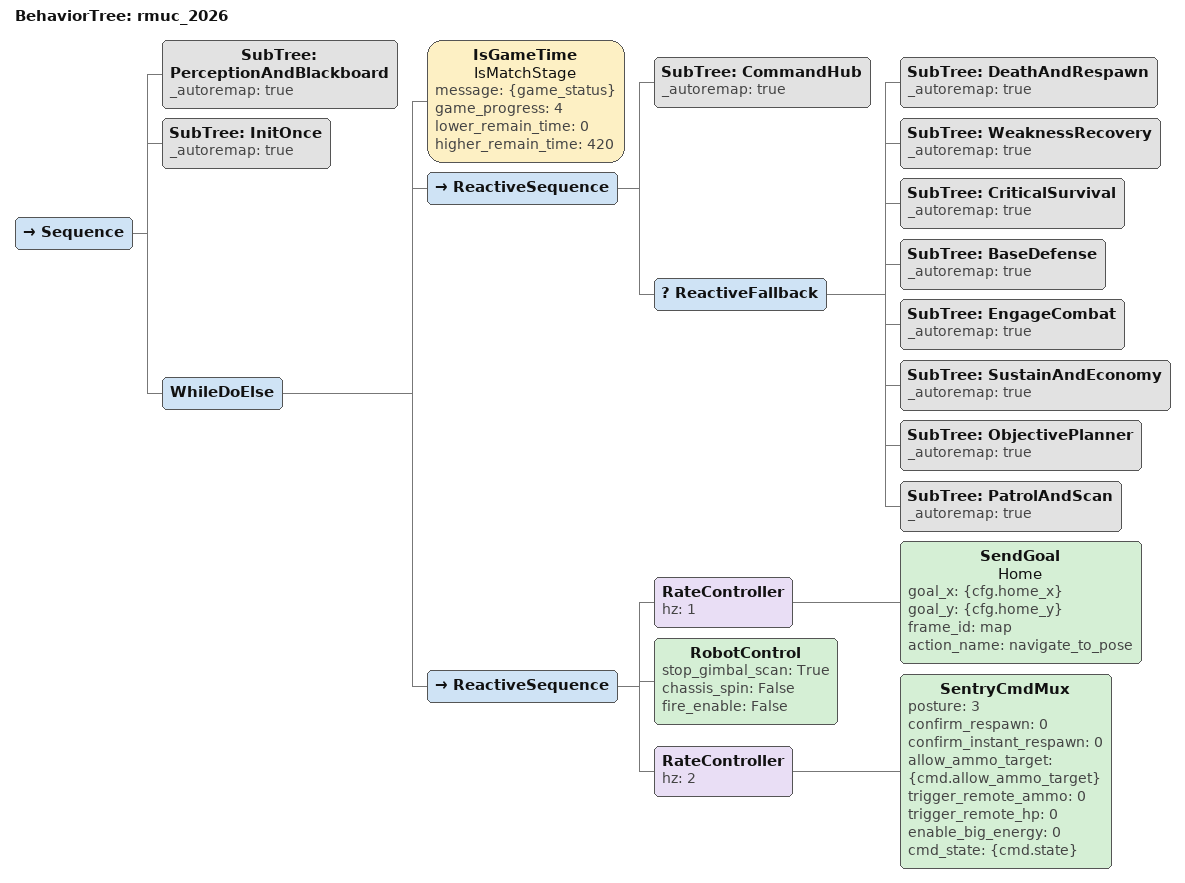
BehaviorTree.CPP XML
<?xml version="1.0" encoding="UTF-8"?>
<root BTCPP_format="4"
      main_tree_to_execute="rmuc_2026">

    <!--
      哨兵自主决策行为树 (BT.CPP v4 XML)
      - 核心：生存能力 + 目标控制 + 经济感知补给 + 姿态管理
      - 基于 RoboMaster 2026 哨兵规则设计：姿态系统、远程兑换、补给回血、堡垒/基地/前哨站增益
      - 所有地图坐标可通过 InitSentryConfig 输出配置
    -->

    <BehaviorTree ID="rmuc_2026">
        <Sequence>
            <!-- 感知 -> 黑板（应持续 tick；节点预期为非阻塞） -->
            <SubTree ID="PerceptionAndBlackboard" _autoremap="true"/>

            <!-- 初始化配置 + 内部命令状态（幂等；可安全重复 tick） -->
            <SubTree ID="InitOnce" _autoremap="true"/>

            <!-- 比赛阶段循环（7 分钟 = 420 秒） -->
            <WhileDoElse>
                <IsGameTime name="IsMatchStage"
                            message="{game_status}"
                            game_progress="4"
                            lower_remain_time="0"
                            higher_remain_time="420"/>

                <!-- ===================== 比赛阶段 ===================== -->
                <ReactiveSequence>

                    <!-- 构建并按控制速率发送哨兵自主决策指令 (0x0120) -->
                    <SubTree ID="CommandHub" _autoremap="true"/>

                    <!-- 基于优先级的战术 -->
                    <ReactiveFallback>

                        <!-- 0) 死亡/复活处理（仅在死亡时成功） -->
                        <SubTree ID="DeathAndRespawn" _autoremap="true"/>

                        <!-- 1) 虚弱解除冲刺（正常复活后） -->
                        <SubTree ID="WeaknessRecovery" _autoremap="true"/>

                        <!-- 2) 危急生存（血量/热量/电量） -->
                        <SubTree ID="CriticalSurvival" _autoremap="true"/>

                        <!-- 3) 基地/堡垒防御（受威胁时） -->
                        <SubTree ID="BaseDefense" _autoremap="true"/>

                        <!-- 4) 交战（有有效目标且安全时） -->
                        <SubTree ID="EngageCombat" _autoremap="true"/>

                        <!-- 5) 后勤：回血/补弹（经济感知） -->
                        <SubTree ID="SustainAndEconomy" _autoremap="true"/>

                        <!-- 6) 目标控制：中央高地/梯形高地/堡垒/隧道等 -->
                        <SubTree ID="ObjectivePlanner" _autoremap="true"/>

                        <!-- 7) 默认：巡逻扫描 -->
                        <SubTree ID="PatrolAndScan" _autoremap="true"/>

                    </ReactiveFallback>

                </ReactiveSequence>

                <!-- ===================== 非比赛阶段 ===================== -->
                <ReactiveSequence>
                    <RateController hz="1">
                        <SendGoal name="Home"
                                  goal_x="{cfg.home_x}"
                                  goal_y="{cfg.home_y}"
                                  frame_id="map"
                                  action_name="navigate_to_pose"/>
                    </RateController>
                    <RobotControl stop_gimbal_scan="True"
                                  chassis_spin="False"
                                  fire_enable="False"/>
                    <RateController hz="2">
                        <SentryCmdMux posture="3"
                                      confirm_respawn="0"
                                      confirm_instant_respawn="0"
                                      allow_ammo_target="{cmd.allow_ammo_target}"
                                      trigger_remote_ammo="0"
                                      trigger_remote_hp="0"
                                      enable_big_energy="0"
                                      cmd_state="{cmd.state}"/>
                    </RateController>
                </ReactiveSequence>

            </WhileDoElse>
        </Sequence>
    </BehaviorTree>

    <!-- ===================== 子树引用 ===================== -->
    <include path="PerceptionAndBlackboard.xml"/>
    <include path="InitOnce.xml"/>
    <include path="CommandHub.xml"/>
    <include path="DeathAndRespawn.xml"/>
    <include path="WeaknessRecovery.xml"/>
    <include path="CriticalSurvival.xml"/>
    <include path="BaseDefense.xml"/>
    <include path="EngageCombat.xml"/>
    <include path="CombatLoop.xml"/>
    <include path="SustainAndEconomy.xml"/>
    <include path="HealPlan.xml"/>
    <include path="AmmoPlan.xml"/>
    <include path="ObjectivePlanner.xml"/>
    <include path="PatrolAndScan.xml"/>

    <!-- ===================== 节点模型（供 Groot 使用） ===================== -->

</root>
